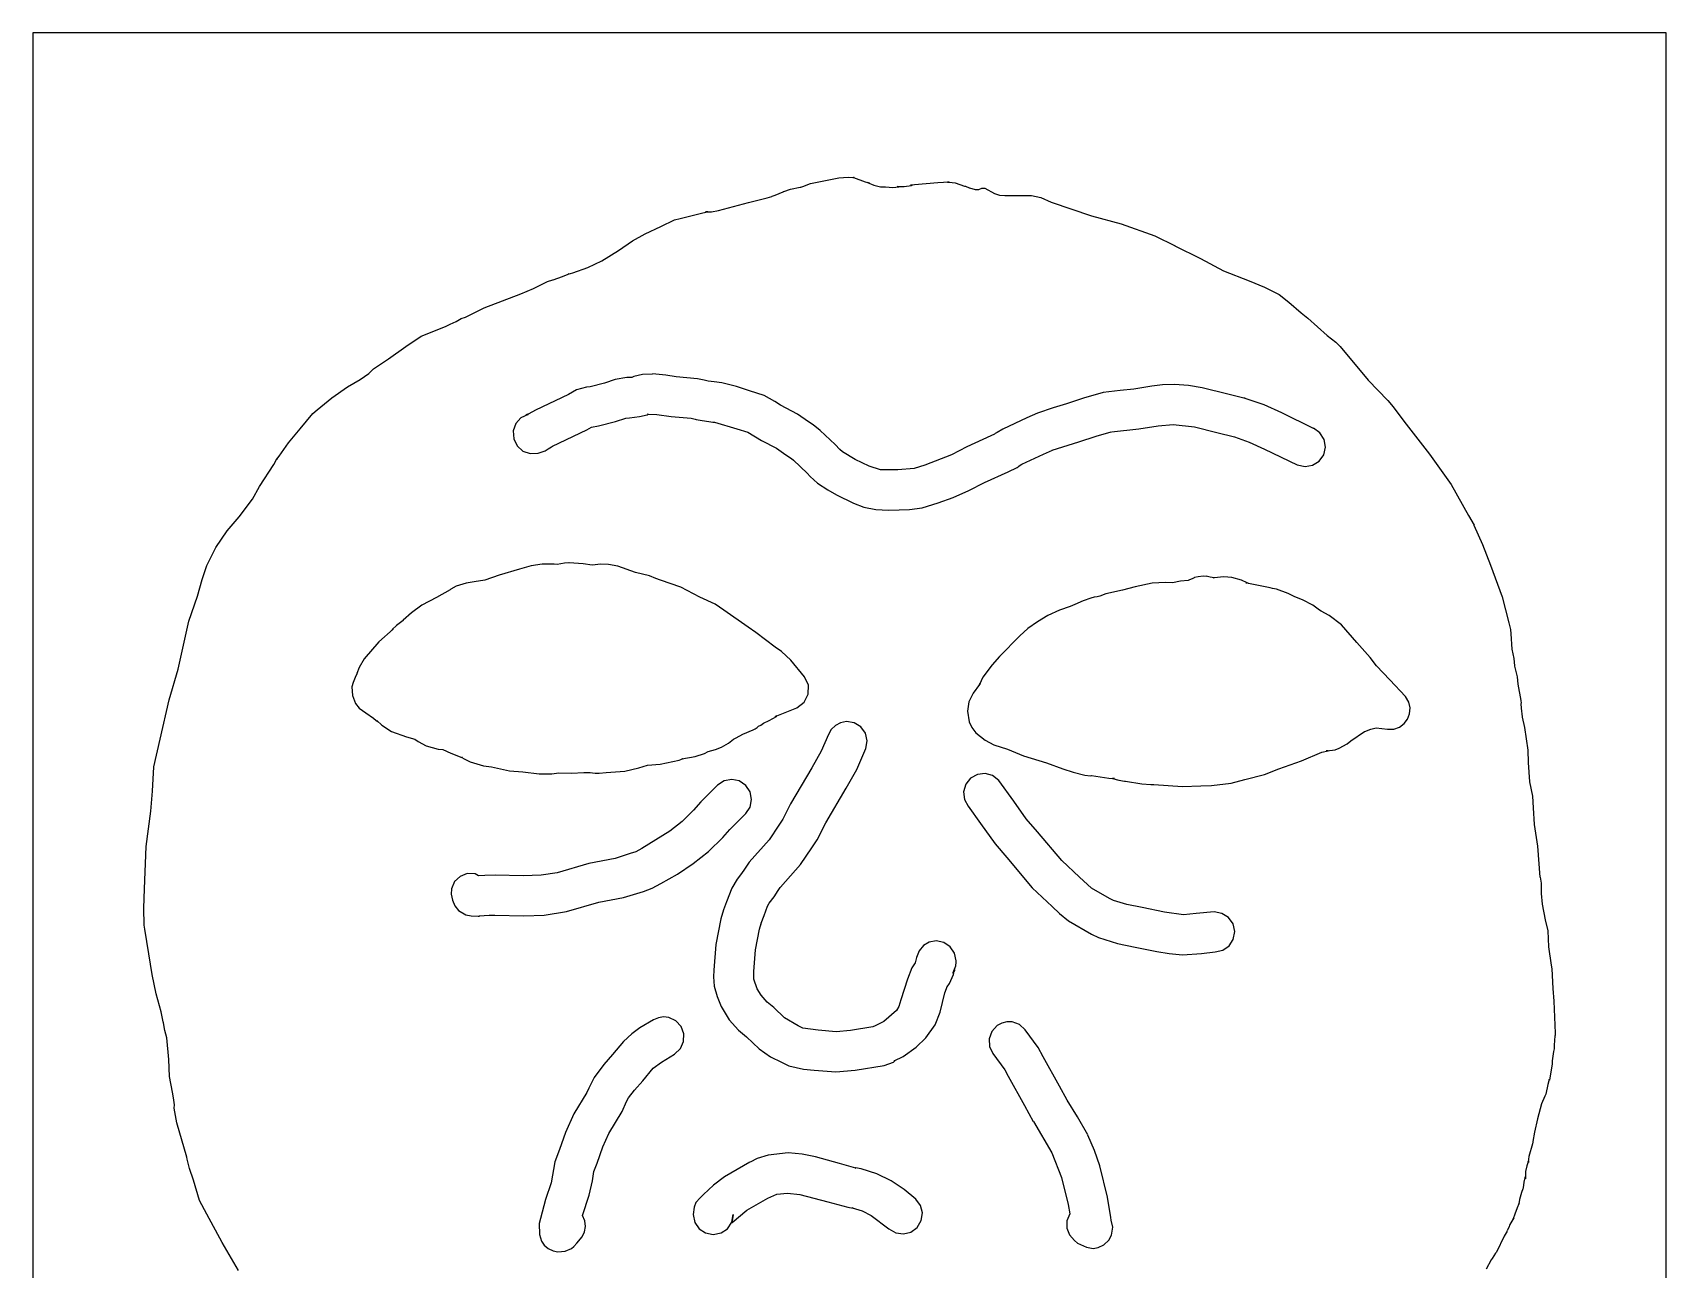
# Model space of a CAD drawing. Extents: x -186 to 210, y 0 to 2266.
# Drawn here: x 14 to 210, y 667.6 to 816 of the extents above; entities that cross this region are included whole.
import ezdxf

# ---------------------------------------------------------------- set-up
doc = ezdxf.new("R2010")
doc.units = 0

msp = doc.modelspace()

# ---------------------------------------------------------------- linework, layer by layer
at = {"layer": 'Calque_1'}
for p, q in [((210, 815.999), (14.0001, 815.999)), ((14.0001, 815.999), (14.0001, 570)), ((210, 570), (210, 815.999)), ((106.395, 797.56), (107.305499, 797.893824)), ((107.305, 797.894), (110.711, 798.593187)), ((110.711, 798.593), (111.8277, 798.65859)), ((111.828, 798.658), (111.847, 798.658)), ((111.847, 798.658), (111.847529, 798.651915)), ((111.847, 798.652), (112.417674, 798.613037)), ((111.847529, 798.651915), (111.847, 798.652)), ((112.417674, 798.613037), (112.545062, 798.604371)), ((112.545062, 798.604371), (112.4635, 798.638506)), ((112.464, 798.638), (113.8928, 798.095922)), ((113.893, 798.096), (114.147799, 798.019985)), ((113.893, 798.096), (113.893, 798.096)), ((114.144, 798.02), (114.416801, 797.954886)), ((114.417, 797.955), (114.144199, 798.020114)), ((114.148, 798.02), (114.9283, 797.703215)), ((119.33, 797.706), (119.8034, 797.763891)), ((119.804, 797.764), (122.5986, 798.007919)), ((122.598, 798.007), (123.9411, 798.084999)), ((123.942, 798.085), (123.775825, 798.081137)), ((123.775825, 798.081137), (124.2986, 798.009012)), ((124.298, 798.009), (124.6918, 797.998946)), ((124.692, 797.999), (125.8056, 797.577308)), ((99.8717, 795.607), (102.1289, 796.190961)), ((102.129, 796.191), (102.6913, 796.350676)), ((102.691, 796.35), (102.733, 796.361906)), ((102.733, 796.362), (102.962399, 796.444206)), ((102.963, 796.445), (103.066899, 796.493101)), ((103.066, 796.493), (104.056099, 796.919825)), ((104.057, 796.919), (104.070996, 796.929848)), ((104.071, 796.93), (104.115, 796.942965)), ((104.115, 796.943), (104.116, 796.943)), ((104.116, 796.943), (104.128991, 796.953319)), ((104.129, 796.954), (104.934636, 797.241287)), ((104.934636, 797.241287), (106.0927, 797.467159)), ((106.092, 797.467), (106.141998, 797.477054)), ((106.142, 797.477), (106.394701, 797.560185)), ((114.928, 797.704), (115.734312, 797.517045)), ((115.734312, 797.517045), (116.3352, 797.48646)), ((116.335, 797.486), (117.207798, 797.428585)), ((117.208, 797.429), (117.912724, 797.50941)), ((117.912724, 797.50941), (117.737698, 797.529277)), ((117.738, 797.529), (118.5451, 797.554929)), ((118.545, 797.555), (119.441974, 797.671919)), ((119.511852, 797.71857), (119.330499, 797.705892)), ((119.441974, 797.671919), (119.511852, 797.71857)), ((125.806, 797.578), (125.904999, 797.565035)), ((125.905, 797.565), (126.346801, 797.381538)), ((126.346, 797.381), (126.379999, 797.381)), ((126.38, 797.381), (127.080925, 797.194365)), ((127.080925, 797.194365), (127.502925, 797.18584)), ((127.502925, 797.18584), (127.8916, 797.3438)), ((127.892, 797.344), (127.903, 797.344)), ((127.903, 797.344), (127.919007, 797.354319)), ((127.919, 797.354), (128.1505, 797.343681)), ((128.15, 797.344), (128.22, 797.344)), ((128.22, 797.344), (129.4013, 796.718208)), ((129.402, 796.718), (129.991754, 796.499954)), ((129.991754, 796.499954), (130.6179, 796.442543)), ((130.618, 796.443), (133.8297, 796.481206)), ((133.829, 796.481), (134.943612, 796.203128)), ((134.943612, 796.203128), (136.1819, 795.676932)), ((91.6867, 793.72), (94.4219, 794.399529)), ((94.4219, 794.399), (94.944298, 794.492001)), ((94.7346, 794.496), (94.9873, 794.496)), ((94.963, 794.492), (94.734601, 794.495969)), ((94.9443, 794.492), (95.424402, 794.513167)), ((94.963302, 794.492031), (94.963, 794.492)), ((94.9873, 794.496), (94.963302, 794.492031)), ((95.4244, 794.513), (96.282297, 794.678364)), ((96.2823, 794.679), (99.8717, 795.607104)), ((136.182, 795.677), (141.03329, 794.01042)), ((141.034, 794.011), (144.5873, 793.081361)), ((85.9459, 791.017), (87.498775, 791.857986)), ((87.498775, 791.857986), (89.3602, 792.75642)), ((89.3602, 792.757), (91.02, 793.560062)), ((91.02, 793.56), (91.686702, 793.719676)), ((144.587, 793.081), (148.6467, 791.6046)), ((84.277912, 789.878341), (85.9459, 791.01762)), ((148.647, 791.604), (151.0525, 790.417)), ((151.052, 790.417), (154.1061, 788.89821)), ((80.613536, 787.829568), (82.28929, 788.64021)), ((82.2893, 788.64), (84.277912, 789.878341)), ((154.106, 788.899), (156.8805, 787.41641)), ((74.073, 785.311), (75.783, 786.124884)), ((75.783, 786.125), (76.4021, 786.330211)), ((76.4021, 786.33), (76.4411, 786.344023)), ((76.4411, 786.344), (77.5676, 786.747092)), ((77.5676, 786.747), (78.231698, 787.041005)), ((78.2317, 787.041), (78.8156, 787.184192)), ((78.3164, 787.075), (78.2504, 787.041001)), ((78.2504, 787.041), (78.3164, 787.074999)), ((78.8156, 787.185), (80.613536, 787.829568)), ((156.881, 787.416), (159.9486, 786.22331)), ((156.881, 787.416), (156.881, 787.416)), ((159.949, 786.223), (161.802675, 785.470208)), ((68.1742, 782.993), (72.5698, 784.67659)), ((72.5698, 784.677), (74.073, 785.311602)), ((161.802675, 785.470208), (163.556, 784.572)), ((163.556, 784.572), (164.709324, 783.683078)), ((65.9092, 781.868), (68.1742, 782.99301)), ((164.709324, 783.683078), (166.191, 782.37829)), ((166.191, 782.379), (166.994999, 781.754716)), ((60.6093, 779.579), (63.5166, 780.7329)), ((63.5166, 780.733), (64.100498, 781.03219)), ((64.1004, 781.044), (64.119397, 781.032094)), ((64.1194, 781.032), (64.100403, 781.043906)), ((64.1005, 781.032), (64.802298, 781.330714)), ((64.8023, 781.331), (65.4214, 781.685488)), ((65.4214, 781.686), (65.909198, 781.868404)), ((166.995, 781.754), (169.3184, 779.6611)), ((56.7004, 776.861), (58.77365, 778.338914)), ((58.77365, 778.338914), (60.6093, 779.5797)), ((169.318, 779.662), (170.3288, 778.849201)), ((170.329, 778.849), (170.852999, 778.342006)), ((170.853, 778.342), (174.22019, 774.31748)), ((54.884, 775.663), (56.7004, 776.8609)), ((51.7597, 773.485), (53.31, 774.3722)), ((53.31, 774.372), (54.3233, 775.119791)), ((54.3233, 775.12), (54.567198, 775.343811)), ((54.5672, 775.344), (54.884001, 775.662796)), ((83.881, 774.386), (82.6175, 773.958116)), ((85.294901, 774.63115), (83.881, 774.386196)), ((85.9036, 774.643), (85.294901, 774.63115)), ((86.105176, 774.754144), (85.9036, 774.64208)), ((87.1589, 774.979), (86.105176, 774.754144)), ((87.1594, 774.979), (87.1589, 774.979)), ((88.3707, 775.044), (87.1594, 774.979018)), ((88.3781, 775.045), (88.3707, 775.045)), ((89.949913, 774.908476), (88.3781, 775.044601)), ((91.1945, 774.718), (89.949913, 774.908476)), ((93.7452, 774.478), (91.1945, 774.718321)), ((94.5468, 774.294), (93.745201, 774.477488)), ((95.0439, 774.201), (94.546799, 774.294001)), ((95.7446, 774.11), (95.043902, 774.20099)), ((174.22, 774.317), (176.5879, 771.84582)), ((49.889124, 772.177869), (51.75969, 773.48488)), ((78.2731, 772.6), (74.32761, 770.71389)), ((79.257, 773.136), (78.2731, 772.599611)), ((80.436477, 773.476468), (79.257, 773.13589)), ((80.8952, 773.508), (80.436477, 773.476468)), ((82.6175, 773.958), (80.8952, 773.508394)), ((96.6851, 773.976), (95.7446, 774.110408)), ((98.458187, 773.530555), (96.6851, 773.976202)), ((99.9909, 773.03), (98.458187, 773.530555)), ((101.748, 772.458), (99.991, 773.029499)), ((103.046262, 771.750314), (101.7475, 772.45861)), ((142.452, 772.806), (140.086005, 772.157765)), ((144.464963, 773.083663), (142.4526, 772.806217)), ((146.133, 773.23), (144.464963, 773.083663)), ((148.274689, 773.594519), (146.13211, 773.229887)), ((149.558527, 773.758758), (148.274689, 773.594519)), ((150.983, 773.803), (149.558527, 773.758758)), ((152.686737, 773.67143), (150.98381, 773.80311)), ((154.328814, 773.403629), (152.686737, 773.67143)), ((157.403, 772.629), (154.328814, 773.403629)), ((159.325, 772.164), (157.4026, 772.629084)), ((46.0789, 768.466), (47.6033, 770.3144)), ((47.6033, 770.315), (48.1237, 770.746508)), ((48.1237, 770.746), (49.889124, 772.177869)), ((73.5287, 770.284), (73.156289, 770.128829)), ((74.3276, 770.714), (73.5287, 770.284502)), ((103.737, 771.286), (103.046262, 771.750314)), ((105.767, 770.228), (103.7377, 771.2853)), ((134.549, 770.359), (133.2607, 769.772896)), ((136.424113, 770.991279), (134.5495, 770.3588)), ((138.03, 771.461), (136.424113, 770.991279)), ((140.086005, 772.157765), (138.02961, 771.46139)), ((159.481, 772.125), (159.324899, 772.164)), ((161.76894, 771.327696), (159.48091, 772.1242)), ((163.870739, 770.382538), (161.76894, 771.327696)), ((167.668, 768.525), (163.870739, 770.382538)), ((176.588, 771.846), (176.843198, 771.595387)), ((176.872, 771.586), (176.841999, 771.596054)), ((176.842, 771.596), (176.872001, 771.585946)), ((176.843, 771.595), (177.1727, 771.12682)), ((177.173, 771.127), (178.8029, 769.0424)), ((44.7032, 766.772), (46.0789, 768.4665)), ((71.97041, 769.089619), (71.662283, 768.222811)), ((72.581057, 769.777669), (71.97041, 769.089619)), ((73.4387, 770.193), (72.581057, 769.777669)), ((73.156289, 770.128829), (73.438702, 770.19301)), ((76.3625, 766.366), (80.48939, 768.34209)), ((80.4894, 768.342), (81.059399, 768.673814)), ((81.0594, 768.674), (81.867601, 768.8078)), ((81.8676, 768.808), (83.9269, 769.340791)), ((83.9269, 769.34), (85.1728, 769.762698)), ((85.1728, 769.763), (85.590675, 769.767187)), ((85.590675, 769.767187), (86.8229, 769.931513)), ((86.8229, 769.932), (87.708099, 770.14994)), ((87.708099, 770.14994), (87.832052, 770.209047)), ((87.832052, 770.209047), (87.749398, 770.216691)), ((87.7494, 770.216), (88.903437, 770.170035)), ((88.903437, 770.170035), (90.5932, 769.954486)), ((90.5932, 769.955), (92.9879, 769.73701)), ((92.9879, 769.737), (93.500998, 769.608307)), ((93.501, 769.608), (93.6168, 769.583923)), ((93.6168, 769.584), (94.3077, 769.456894)), ((94.3077, 769.457), (95.117499, 769.350505)), ((95.1175, 769.351), (95.621386, 769.280866)), ((95.621386, 769.280866), (95.793398, 769.257999)), ((95.7934, 769.258), (98.4873, 768.468881)), ((98.4873, 768.468), (99.821, 768.058214)), ((107.066, 769.313), (105.7663, 770.228193)), ((107.658, 768.934), (107.066803, 769.313306)), ((108.484, 768.279), (107.657199, 768.933684)), ((130.377, 768.419), (129.709902, 768.042816)), ((133.261, 769.773), (130.3775, 768.4186)), ((143.414, 768.103), (146.7151, 768.464685)), ((146.715, 768.465), (149.050313, 768.824985)), ((149.050313, 768.824985), (150.846, 769.004511)), ((150.846, 769.004), (153.386636, 768.690635)), ((153.386636, 768.690635), (156.06219, 768.01901)), ((168.433971, 767.986176), (167.6683, 768.52538)), ((178.803, 769.043), (181.585986, 765.436646)), ((43.5705, 765.177), (44.7032, 766.7723)), ((71.662283, 768.222811), (71.7122, 767.27121)), ((71.7122, 767.271), (72.127399, 766.41322)), ((72.127399, 766.41322), (72.815399, 765.802429)), ((76.251475, 766.301227), (76.3625, 766.366311)), ((99.821, 768.059), (101.4318, 767.071497)), ((101.432, 767.071), (103.2567, 766.131995)), ((110.285, 766.574), (108.4846, 768.27881)), ((110.853, 765.972), (110.284602, 766.574588)), ((128.961, 767.624), (126.0594, 766.30111)), ((129.395, 767.832), (128.961401, 767.624197)), ((129.476, 767.898), (129.395001, 767.831986)), ((129.71, 768.042), (129.4754, 767.897802)), ((136.335, 765.903), (139.5089, 766.89471)), ((139.509, 766.895), (141.595449, 767.590595)), ((141.595449, 767.590595), (143.41369, 768.10319)), ((156.062, 768.019), (158.173, 767.505391)), ((158.173, 767.506), (159.94339, 766.873019)), ((159.94339, 766.873019), (161.771699, 766.037717)), ((168.935, 767.195), (168.433971, 767.986176)), ((169.095202, 766.272715), (168.935103, 767.19542)), ((42.9251, 764.177), (43.2548, 764.776995)), ((43.2548, 764.777), (43.5705, 765.176388)), ((43.3227, 764.866), (43.273702, 764.776994)), ((43.273702, 764.776994), (43.2738, 764.777)), ((43.2738, 764.777), (43.322798, 764.866006)), ((72.815399, 765.802429), (73.682225, 765.494171)), ((73.682225, 765.494171), (74.6339, 765.54399)), ((74.6339, 765.544), (75.467986, 765.838524)), ((75.467986, 765.838524), (75.8427, 766.078299)), ((75.8427, 766.079), (76.251475, 766.301227)), ((103.256, 766.132), (103.257, 766.132)), ((103.257, 766.132), (104.3567, 765.345501)), ((104.357, 765.346), (105.042199, 764.904199)), ((105.042, 764.904), (105.2663, 764.710722)), ((105.266, 764.711), (105.267, 764.711)), ((105.267, 764.711), (106.9212, 763.14308)), ((111.18, 765.7), (110.853401, 765.971303)), ((112.694, 764.803), (111.1798, 765.700598)), ((114.3743, 763.968579), (112.6935, 764.8033)), ((124.229, 765.364), (121.038, 764.10879)), ((126.06, 766.301), (124.2296, 765.363106)), ((132.689, 764.211), (135.2599, 765.4084)), ((135.26, 765.409), (136.3354, 765.903506)), ((161.771699, 766.037717), (165.72349, 764.1372)), ((167.560056, 764.092167), (168.339278, 764.581119)), ((168.339278, 764.581119), (168.8902, 765.35861)), ((168.89, 765.359), (169.095202, 766.272715)), ((181.585986, 765.436646), (184.17119, 761.76739)), ((41.2204, 761.548), (42.9252, 764.17682)), ((106.921, 763.143), (107.2977, 762.738902)), ((107.298, 762.739), (108.171299, 761.95512)), ((115.732, 763.56), (114.3743, 763.968579)), ((117.808, 763.56), (115.7321, 763.56)), ((119.766, 763.693), (117.808, 763.559703)), ((121.038, 764.108), (119.7662, 763.692499)), ((128.199, 762.008), (131.0432, 763.30311)), ((131.043, 763.303), (132.1081, 763.814598)), ((132.108, 763.815), (132.118, 763.815)), ((132.118, 763.815), (132.129007, 763.825054)), ((132.129007, 763.825054), (132.139, 763.825)), ((132.139, 763.825), (132.165008, 763.837965)), ((132.165, 763.838), (132.193998, 763.852023)), ((132.194, 763.852), (132.273999, 763.89301)), ((132.241, 763.96), (132.6885, 764.211698)), ((132.274, 763.893), (132.241001, 763.959992)), ((165.724, 764.137), (166.654357, 763.931034)), ((166.654357, 763.931034), (167.560056, 764.092167)), ((40.3754, 760.033), (41.220399, 761.54808)), ((108.171, 761.955), (109.382012, 761.132506)), ((109.382012, 761.132506), (110.4386, 760.56179)), ((110.438, 760.561), (112.494124, 759.528559)), ((124.431361, 760.237196), (126.32039, 761.0474)), ((126.321, 761.047), (128.1995, 762.007595)), ((184.171, 761.767), (186.2556, 758.08252)), ((38.765724, 757.897625), (40.3754, 760.0332)), ((112.494124, 759.528559), (113.735061, 759.08262)), ((113.735061, 759.08262), (115.14469, 758.79372)), ((115.145, 758.794), (116.683437, 758.718465)), ((116.683437, 758.718465), (117.9422, 758.76098)), ((117.942, 758.761), (119.189049, 758.800972)), ((119.189049, 758.800972), (120.71029, 758.987906)), ((120.711, 758.988), (122.6396, 759.585905)), ((122.639, 759.586), (124.431361, 760.237196)), ((37.3281, 756.22), (38.765724, 757.897625)), ((186.256, 758.083), (186.925699, 756.89809)), ((186.925, 756.898), (187.953111, 754.593787)), ((35.963837, 754.218596), (37.3281, 756.2197)), ((34.8848, 752.054), (35.963837, 754.218596)), ((187.953111, 754.593787), (188.9063, 752.1086)), ((34.325686, 750.380161), (34.8848, 752.05409)), ((69.9608, 750.891), (68.2363, 750.302911)), ((72.3978, 751.627), (69.9608, 750.890613)), ((73.7988, 752.037), (72.3978, 751.627187)), ((75.145463, 752.21083), (73.7988, 752.03721)), ((76.5852, 752.218), (75.145463, 752.21083)), ((76.9226, 752.175), (76.585201, 752.217995)), ((76.9396, 752.185), (76.922587, 752.174946)), ((77.7902, 752.36), (76.9396, 752.18429)), ((78.3401, 752.384), (77.790201, 752.359923)), ((78.3491, 752.384), (78.330103, 752.373946)), ((78.330103, 752.373946), (78.340104, 752.384)), ((78.3496, 752.384), (78.3491, 752.384)), ((78.3553, 752.384), (78.349611, 752.383815)), ((80.057175, 752.250921), (78.3553, 752.384003)), ((81.1154, 752.105), (80.057175, 752.250921)), ((82.150651, 752.20733), (81.11541, 752.105297)), ((83.066291, 752.187766), (82.150651, 752.20733)), ((84.2149, 751.972), (83.066291, 752.187766)), ((86.3202, 751.226), (84.2149, 751.971701)), ((86.3207, 751.226), (86.3202, 751.226)), ((88.0069, 750.845), (86.3207, 751.226396)), ((88.778, 750.511), (88.006902, 750.845301)), ((153.824, 750.715), (153.390913, 750.621781)), ((154.417, 750.783), (153.823699, 750.715002)), ((154.419, 750.779), (154.417413, 750.782704)), ((154.795, 750.767), (154.418303, 750.778906)), ((154.795, 750.767), (154.795, 750.767)), ((155.271, 750.666), (154.7951, 750.767309)), ((156.901351, 750.705762), (155.74911, 750.601397)), ((157.86621, 750.629563), (156.901351, 750.705762)), ((188.907, 752.108), (190.3208, 748.30002)), ((33.78, 748.397), (34.325686, 750.380161)), ((64.1084, 749.152), (62.4501, 748.240882)), ((64.174327, 749.226512), (64.108401, 749.152419)), ((64.8215, 749.573), (64.174327, 749.226512)), ((66.006801, 749.957214), (64.8215, 749.57259)), ((66.9878, 750.108), (66.006801, 749.957214)), ((68.2363, 750.302), (66.9878, 750.10769)), ((89.3231, 750.325), (88.778001, 750.511081)), ((89.3237, 750.325), (89.3232, 750.325)), ((91.7442, 749.464), (89.3237, 750.324397)), ((94.0412, 748.249), (91.7442, 749.46391)), ((144.77, 749.094), (142.7469, 748.650109)), ((146.27915, 749.506879), (144.7708, 749.09399)), ((148.305, 749.941), (146.27915, 749.506879)), ((149.930375, 750.018054), (148.3043, 749.941005)), ((150.746, 749.989), (149.930375, 750.018054)), ((151.704, 750.201), (150.746403, 749.989095)), ((152.64, 750.281), (151.704199, 750.201017)), ((152.8, 750.351), (152.6398, 750.280991)), ((153.113, 750.487), (152.8003, 750.350607)), ((153.254, 750.547), (153.113001, 750.486993)), ((153.353, 750.586), (153.254001, 750.547)), ((153.390913, 750.621781), (153.352701, 750.586307)), ((155.749, 750.601), (155.270499, 750.666008)), ((155.748, 750.6), (155.690998, 750.589946)), ((155.691, 750.59), (155.748002, 750.600054)), ((155.748002, 750.600054), (155.748, 750.601)), ((159.043, 750.298), (157.86621, 750.629563)), ((159.722, 749.986), (159.043501, 750.297599)), ((159.57655, 749.996742), (159.561, 749.997003)), ((159.561, 749.997), (159.7217, 749.985887)), ((159.839, 749.928), (159.57655, 749.996742)), ((159.825, 749.939), (159.838996, 749.927887)), ((159.86, 749.923), (159.825001, 749.93914)), ((159.87, 749.923), (159.86, 749.923)), ((162.475, 749.4), (159.8695, 749.923001)), ((162.746, 749.319), (162.475699, 749.399989)), ((163.239, 749.227), (162.7455, 749.318996)), ((164.640637, 748.725305), (163.2391, 749.226594)), ((165.425, 748.315), (164.640637, 748.725305)), ((32.7351, 745.374), (33.78, 748.3971)), ((60.7009, 747.327), (59.451887, 746.404)), ((62.4501, 748.241), (60.7009, 747.326919)), ((95.8685, 747.412), (94.0412, 748.249696)), ((96.9061, 746.703), (95.8685, 747.4115)), ((138.482, 747.143), (137.202, 746.72181)), ((139.053, 747.393), (138.4824, 747.142387)), ((140.052, 747.821), (139.052601, 747.393619)), ((140.946, 748.14), (140.052001, 747.820093)), ((141.37, 748.256), (140.946302, 748.140298)), ((141.712, 748.304), (141.3704, 748.256005)), ((142.042, 748.394), (141.7118, 748.303989)), ((142.747, 748.65), (142.041601, 748.394201)), ((166.363163, 747.93439), (165.4255, 748.315604)), ((167.597, 747.324), (166.363163, 747.93439)), ((168.405, 746.726), (167.596302, 747.323402)), ((190.32, 748.3), (191.087399, 745.20041)), ((31.4623, 739.629), (32.7351, 745.37378)), ((57.641, 744.867), (57.138677, 744.392219)), ((58.4415, 745.485), (57.640999, 744.86749)), ((58.4685, 745.498), (58.441502, 745.485035)), ((58.4695, 745.498), (58.4685, 745.498)), ((59.451887, 746.404), (58.4695, 745.49759)), ((99.8574, 744.654), (96.9061, 746.70341)), ((134.561, 745.304), (133.4086, 744.526682)), ((135.794075, 746.058482), (134.5603, 745.30411)), ((137.202, 746.721), (135.794075, 746.058482)), ((168.569, 746.587), (168.405199, 746.726594)), ((169.529525, 746.054106), (168.5695, 746.58672)), ((171.018, 744.929), (169.529525, 746.054106)), ((172.87, 742.825), (171.0174, 744.92928)), ((191.088, 745.201), (191.2922, 744.383491)), ((55.538554, 742.893307), (53.7632, 740.8766)), ((57.2317, 744.434), (55.538554, 742.893307)), ((57.116358, 744.342463), (57.231701, 744.434407)), ((57.138677, 744.392219), (57.116358, 744.342463)), ((100.781, 744.044), (99.8571, 744.653784)), ((103.083, 742.268), (100.7808, 744.04362)), ((132.426, 743.613), (129.9977, 741.1346)), ((133.408, 744.527), (132.425701, 743.612919)), ((191.292, 744.383), (191.328999, 743.885901)), ((191.329, 743.886), (191.329, 743.876)), ((191.329, 743.876), (191.483001, 742.02961)), ((103.832651, 741.765796), (103.0831, 742.26789)), ((104.974, 740.715), (103.832651, 741.765796)), ((129.998, 741.135), (129.109089, 740.168034)), ((174.469, 741.038), (172.8707, 742.82441)), ((175.231, 740.04), (174.468202, 741.037901)), ((191.483, 742.03), (191.6892, 740.90251)), ((191.483, 742.03), (191.483, 742.03)), ((191.69, 740.902), (191.774, 740.028585)), ((30.36, 735.958), (31.4623, 739.6297)), ((52.882912, 739.079796), (52.684699, 738.646115)), ((52.926533, 739.167083), (52.882912, 739.079796)), ((52.9018, 739.089), (52.926533, 739.167083)), ((53.181639, 739.837326), (52.901802, 739.0885)), ((53.7632, 740.877), (53.181639, 739.837326)), ((106.595, 738.722), (104.9745, 740.71569)), ((129.109089, 740.168034), (128.0131, 738.66541)), ((176.8258, 738.345166), (175.2318, 740.04)), ((191.774, 740.029), (191.774, 739.997012)), ((191.774, 739.997), (192.0882, 738.71229)), ((191.774, 739.997), (191.774, 739.997)), ((52.4403, 738.027), (52.28005, 737.511268)), ((52.28005, 737.511268), (52.3733, 736.46432)), ((52.6847, 738.646), (52.440302, 738.026982)), ((107.081479, 737.704793), (106.594498, 738.72179)), ((107.060737, 736.629424), (107.081479, 737.704793)), ((127.608, 737.798), (126.828703, 736.74948)), ((127.605, 737.798), (127.681999, 737.892006)), ((127.682, 737.892), (127.605001, 737.797994)), ((128.013, 738.665), (127.6079, 737.797803)), ((178.691, 736.342), (176.8258, 738.345166)), ((192.088, 738.712), (192.196998, 737.8325)), ((192.197, 737.833), (192.534999, 735.8781)), ((29.2841, 731.224), (30.36, 735.958)), ((52.3733, 736.464), (52.735393, 735.490918)), ((52.735393, 735.490918), (53.153025, 734.934498)), ((105.669, 734.999), (106.575502, 735.66954)), ((106.575502, 735.66954), (107.060737, 736.629424)), ((126.335137, 735.695072), (126.1758, 734.58122)), ((126.828, 736.749), (126.335137, 735.695072)), ((179.092007, 735.680303), (178.6909, 736.34229)), ((179.254341, 734.981175), (179.092007, 735.680303)), ((192.535, 735.878), (192.536, 735.878)), ((192.536, 735.878), (192.574002, 735.5555)), ((192.574, 735.555), (192.552992, 735.470016)), ((192.553, 735.47), (192.564986, 734.938797)), ((53.153025, 734.934498), (53.9536, 734.3948)), ((53.9536, 734.395), (54.893499, 733.767197)), ((54.8935, 733.767), (55.227475, 733.488494)), ((55.227475, 733.488494), (55.39404, 733.363334)), ((55.39404, 733.363334), (55.303299, 733.468789)), ((55.3033, 733.469), (55.871975, 732.897732)), ((101.347, 732.902), (101.699401, 733.157296)), ((101.7, 733.157), (102.376999, 733.4609)), ((102.377, 733.461), (103.237986, 733.94138)), ((103.089, 733.958), (105.6697, 734.99921)), ((103.290851, 734.012568), (103.089099, 733.957596)), ((103.237986, 733.94138), (103.290851, 734.012568)), ((110.936811, 733.204371), (110.318892, 732.881989)), ((111.636, 733.336), (110.936811, 733.204371)), ((111.636, 733.336), (111.636, 733.336)), ((111.637, 733.336), (111.636, 733.336)), ((112.561, 733.188), (111.636499, 733.335796)), ((113.358922, 732.697649), (112.56131, 733.18839)), ((126.176, 734.582), (126.359814, 733.297057)), ((126.359814, 733.297057), (126.666654, 732.624144)), ((177.988759, 732.674876), (178.545109, 733.091755)), ((178.545109, 733.091755), (178.95725, 733.643819)), ((178.95725, 733.643819), (179.201541, 734.287986)), ((179.201541, 734.287986), (179.254341, 734.981175)), ((192.565, 734.939), (192.7092, 733.8972)), ((192.709, 733.897), (192.709, 733.887)), ((192.709, 733.887), (192.974099, 732.6142)), ((28.5555, 727.893), (29.284098, 731.2241)), ((55.871975, 732.897732), (57.0402, 732.13942)), ((57.0402, 732.139), (58.8447, 731.505879)), ((58.8447, 731.506), (59.8586, 731.219721)), ((59.8385, 731.245), (59.852496, 731.220129)), ((59.8525, 731.22), (59.838504, 731.244871)), ((59.8586, 731.22), (60.233801, 730.942793)), ((97.4658, 730.75), (98.064199, 731.2435)), ((98.0642, 731.243), (98.3856, 731.40421)), ((98.3856, 731.404), (99.2011, 731.817384)), ((99.2011, 731.818), (100.4279, 732.330206)), ((100.428, 732.33), (100.683799, 732.481394)), ((100.684, 732.481), (100.913401, 732.645809)), ((100.913, 732.646), (101.076801, 732.774693)), ((101.077, 732.775), (101.347298, 732.902106)), ((109.476, 731.773), (108.585723, 729.792468)), ((109.819503, 732.395818), (109.4759, 731.77282)), ((110.318892, 732.881989), (109.819503, 732.395818)), ((113.908, 731.939), (113.358922, 732.697649)), ((114.124231, 731.027687), (113.907293, 731.9387)), ((126.666654, 732.624144), (127.171298, 731.978)), ((127.172, 731.978), (128.272752, 731.09654)), ((128.272752, 731.09654), (129.332787, 730.563957)), ((172.133, 731.044), (173.8078, 732.138)), ((173.808, 732.138), (174.561397, 732.430497)), ((174.562, 732.431), (175.1713, 732.595915)), ((175.171, 732.595), (176.5378, 732.418682)), ((176.538, 732.419), (177.311843, 732.436264)), ((177.311843, 732.436264), (177.988759, 732.674876)), ((192.974, 732.614), (193.400299, 729.90721)), ((60.233801, 730.942793), (61.2291, 730.434585)), ((61.2291, 730.434), (62.643563, 730.037169)), ((62.643563, 730.037169), (63.2253, 730.006116)), ((63.2253, 730.006), (64.152399, 729.567798)), ((64.1524, 729.568), (65.5048, 729.041903)), ((91.8667, 728.855), (93.4883, 729.142311)), ((93.4883, 729.142), (94.593787, 729.507856)), ((94.593787, 729.507856), (95.0515, 729.735777)), ((95.0515, 729.736), (95.942675, 729.979936)), ((95.942675, 729.979936), (96.646947, 730.263919)), ((96.646947, 730.263919), (97.4658, 730.74991)), ((108.585723, 729.792468), (107.462338, 727.791545)), ((112.875952, 727.604857), (113.97599, 730.10298)), ((113.976, 730.103), (114.124231, 731.027687)), ((129.332787, 730.563957), (130.9661, 730.0484)), ((130.966, 730.048), (132.8801, 729.245996)), ((132.88, 729.246), (135.6323, 728.390206)), ((166.224, 728.638), (168.6885, 729.65188)), ((168.688, 729.652), (169.4233, 729.834404)), ((169.375, 729.834), (169.190488, 729.839259)), ((169.190488, 729.839259), (169.278001, 729.834)), ((169.278, 729.834), (170.265498, 729.958513)), ((169.424, 729.834), (169.374999, 729.834)), ((170.265, 729.959), (170.751798, 730.142488)), ((170.752, 730.142), (171.713037, 730.687871)), ((171.713037, 730.687871), (172.1334, 731.043699)), ((193.4, 729.908), (193.426826, 728.416776)), ((28.3932, 724.993), (28.555501, 727.89259)), ((65.4987, 729.042), (65.579699, 729.014007)), ((65.5797, 729.014), (65.498701, 729.041993)), ((65.5048, 729.042), (65.771399, 728.882298)), ((65.7714, 728.882), (65.925901, 728.796989)), ((65.9259, 728.797), (66.492301, 728.515801)), ((66.4923, 728.516), (68.077075, 728.036797)), ((68.077075, 728.036797), (69.0431, 727.895394)), ((69.0431, 727.896), (71.22019, 727.449013)), ((71.2202, 727.449), (72.8149, 727.312105)), ((72.8149, 727.312), (74.7647, 727.060778)), ((76.292362, 727.080073), (77.1232, 727.183502)), ((77.1232, 727.183), (77.1237, 727.183)), ((77.1237, 727.183), (78.6337, 727.150007)), ((78.6337, 727.15), (80.1075, 727.216014)), ((80.1075, 727.216), (80.108, 727.216)), ((80.108, 727.216), (80.863498, 727.216)), ((80.8635, 727.216), (80.9045, 727.216)), ((80.9045, 727.216), (81.167601, 727.187002)), ((81.1676, 727.187), (81.474498, 727.154986)), ((81.9541, 727.136), (82.810896, 727.234001)), ((82.8109, 727.234), (85.0552, 727.376187)), ((85.0552, 727.376), (86.715013, 727.776228)), ((86.715013, 727.776228), (87.7734, 728.097915)), ((87.7734, 728.098), (89.2699, 728.216295)), ((89.2699, 728.216), (91.5442, 728.722994)), ((91.5442, 728.723), (91.960262, 728.864019)), ((91.960262, 728.864019), (91.8667, 728.854207)), ((107.462338, 727.791545), (104.9404, 723.48459)), ((111.619349, 725.335745), (112.875952, 727.604857)), ((135.632, 728.39), (137.587111, 727.672765)), ((137.587111, 727.672765), (138.81905, 727.25304)), ((138.81905, 727.25304), (140.25389, 726.91781)), ((161.796, 726.997), (163.5044, 727.684889)), ((163.504, 727.685), (166.2237, 728.637922)), ((193.426826, 728.416776), (193.581901, 726.12891)), ((74.7647, 727.061), (76.292362, 727.080073)), ((81.4745, 727.155), (81.954102, 727.13595)), ((96.163, 725.704), (94.1543, 723.71079)), ((96.943809, 726.221063), (96.163, 725.703909)), ((97.8631, 726.4), (96.943809, 726.221063)), ((97.8636, 726.4), (97.8631, 726.4)), ((97.8637, 726.398), (97.863599, 726.400646)), ((98.781256, 726.211434), (97.8637, 726.397982)), ((99.5576, 725.688), (98.781256, 726.211434)), ((100.075105, 724.90818), (99.558054, 725.68895)), ((109.167, 721.21), (111.619349, 725.335745)), ((125.938317, 725.822531), (125.679435, 724.92244)), ((126.522, 726.555), (125.938317, 725.822531)), ((127.341547, 727.007713), (126.5222, 726.554386)), ((128.272, 727.113), (127.341547, 727.007713)), ((129.171574, 726.854501), (128.2716, 727.1133)), ((128.272, 727.113), (128.272, 727.113)), ((129.904, 726.271), (129.171574, 726.854501)), ((131.723588, 723.79807), (129.9042, 726.27029)), ((140.254, 726.918), (140.919762, 726.84181)), ((140.919762, 726.84181), (141.036901, 726.856008)), ((141.037, 726.856), (143.1263, 726.554693)), ((143.126, 726.555), (143.127, 726.555)), ((143.127, 726.555), (143.5652, 726.522986)), ((143.799, 726.505), (143.562301, 726.521933)), ((143.563, 726.522), (143.799699, 726.505067)), ((143.565, 726.523), (144.304999, 726.310619)), ((144.305, 726.31), (144.984888, 726.19615)), ((144.984888, 726.19615), (145.1127, 726.205093)), ((145.113, 726.205), (147.0654, 725.869588)), ((147.065, 725.87), (148.1698, 725.808008)), ((148.17, 725.808), (148.507999, 725.808)), ((148.508, 725.808), (151.96509, 725.559901)), ((148.508, 725.808), (148.508, 725.808)), ((151.965, 725.56), (154.1701, 725.64501)), ((154.17, 725.645), (155.4454, 725.659023)), ((155.446, 725.659), (157.7791, 725.961895)), ((157.779, 725.962), (159.4358, 726.3997)), ((159.436, 726.399), (161.7961, 726.996799)), ((193.582, 726.128), (193.924601, 724.3762)), ((28.1684, 722.608), (28.3932, 724.9933)), ((94.1543, 723.711), (93.288701, 722.6982)), ((100.067066, 723.070462), (100.253545, 723.98815)), ((100.254, 723.989), (100.075105, 724.90818)), ((104.94, 723.484), (104.014502, 721.6361)), ((125.679, 724.922), (125.784341, 723.991337)), ((125.784341, 723.991337), (126.237863, 723.17186)), ((133.209, 721.683), (131.723588, 723.79807)), ((193.925, 724.377), (194.021999, 722.9827)), ((193.925, 724.377), (193.925, 724.377)), ((27.6072, 718.365), (28.168399, 722.60769)), ((91.918706, 721.36056), (90.446751, 720.191486)), ((93.2887, 722.698), (91.918706, 721.36056)), ((97.6254, 720.393), (99.5436, 722.29472)), ((99.5436, 722.294), (100.067066, 723.070462)), ((104.015, 721.636), (103.5044, 720.89702)), ((126.238, 723.172), (127.715688, 721.112326)), ((134.566, 720.093), (133.209, 721.68359)), ((194.022, 722.982), (194.160999, 720.99091)), ((90.446751, 720.191486), (87.07981, 718.1282)), ((95.08819, 717.756701), (96.81819, 719.4423)), ((96.8182, 719.442), (97.6254, 720.392276)), ((103.504, 720.897), (102.3454, 719.1462)), ((108.129, 719.164), (109.1672, 721.21042)), ((127.715688, 721.112326), (129.4786, 718.66221)), ((137.456, 716.658), (134.5658, 720.09242)), ((194.161, 720.991), (194.541402, 718.38859)), ((27.3979, 713.254), (27.607198, 718.36529)), ((85.6783, 717.493), (83.8696, 716.918802)), ((86.3599, 717.712), (85.6783, 717.493481)), ((87.0798, 718.128), (86.359901, 717.712023)), ((93.262782, 716.307126), (95.08819, 717.756701)), ((102.345, 719.147), (99.9586, 716.48051)), ((106.125, 716.188), (107.4753, 718.20129)), ((107.476, 718.201), (108.1297, 719.163685)), ((129.479, 718.662), (130.8852, 717.0119)), ((194.542, 718.389), (194.843299, 714.65851)), ((80.7319, 716.311), (76.90731, 715.2056)), ((83.8691, 716.919), (80.7319, 716.310803)), ((83.8696, 716.919), (83.8691, 716.919)), ((91.349306, 715.039563), (93.262782, 716.307126)), ((99.3845, 715.634), (99.039301, 715.09351)), ((99.9591, 716.48), (99.3845, 715.633493)), ((103.713, 713.488), (106.1257, 716.1881)), ((130.885, 717.012), (133.922, 713.41071)), ((139.582, 714.66), (137.4555, 716.65789)), ((64.625297, 714.134033), (64.2388, 713.26289)), ((65.292677, 714.767366), (64.625297, 714.134033)), ((66.148845, 715.104238), (65.292677, 714.767366)), ((67.1017, 715.086), (66.148845, 715.104238)), ((67.4841, 714.818), (67.101701, 715.086208)), ((68.252, 714.865), (67.484101, 714.81801)), ((69.531, 714.897), (68.252, 714.864986)), ((72.8326, 714.831), (69.53101, 714.897014)), ((74.992688, 714.91989), (72.8326, 714.831403)), ((76.9073, 715.206), (74.992688, 714.91989)), ((88.3298, 713.334), (89.3551, 713.900393)), ((89.3551, 713.9), (91.349306, 715.039563)), ((98.539, 714.435), (97.870901, 713.341)), ((99.0393, 715.093), (98.539, 714.435088)), ((103.670949, 713.415382), (103.7122, 713.487501)), ((141.052, 713.365), (139.5828, 714.66048)), ((194.843, 714.658), (194.844, 714.658)), ((194.844, 714.658), (194.934001, 714.175797)), ((194.934, 714.176), (194.976, 713.949702)), ((194.976, 713.95), (194.965999, 713.079813)), ((27.316849, 710.961325), (27.397901, 713.25351)), ((64.2388, 713.263), (64.210158, 712.635611)), ((64.210158, 712.635611), (64.352713, 711.9119)), ((64.352713, 711.9119), (64.651211, 711.215187)), ((78.038, 710.539), (81.92199, 711.6594)), ((81.922, 711.659), (84.8934, 712.227906)), ((84.8934, 712.228), (87.2658, 712.962879)), ((87.2658, 712.963), (88.3298, 713.333522)), ((97.2342, 711.696), (96.876603, 710.763715)), ((97.8709, 713.341), (97.2342, 711.69569)), ((102.164, 711.195), (102.365001, 711.537609)), ((102.365, 711.537), (102.958798, 712.322494)), ((102.959, 712.323), (103.444301, 713.072802)), ((103.444, 713.072), (103.670949, 713.415382)), ((133.922, 713.411), (136.3043, 711.15429)), ((143.211, 712.119), (141.052, 713.36492)), ((143.658, 711.878), (143.2105, 712.1193)), ((145.256613, 711.38515), (143.658, 711.877985)), ((194.966, 713.08), (194.997001, 712.7244)), ((194.966, 713.08), (194.966, 713.08)), ((194.997, 712.724), (195.107598, 711.44498)), ((27.3699, 708.923), (27.316849, 710.961325)), ((64.651211, 711.215187), (65.0904, 710.66879)), ((65.0904, 710.669), (65.983574, 710.144385)), ((65.983574, 710.144385), (66.6288, 710.019502)), ((66.6288, 710.019), (67.442699, 709.988629)), ((67.442699, 709.988629), (67.614075, 710.007611)), ((67.5606, 710.019), (68.7646, 710.095015)), ((67.614075, 710.007611), (67.5606, 710.019)), ((68.7646, 710.096), (69.451399, 710.096)), ((69.4514, 710.096), (72.9127, 710.030992)), ((72.9127, 710.03), (75.380583, 710.128408)), ((75.380583, 710.128408), (78.03799, 710.538502)), ((96.5738, 709.689), (95.94999, 706.58896)), ((96.8766, 710.764), (96.573798, 709.68969)), ((101.409324, 709.161788), (101.746598, 710.05779)), ((101.746, 710.058), (102.163999, 711.19491)), ((136.304, 711.154), (137.192449, 710.309539)), ((137.192449, 710.309539), (138.2894, 709.43942)), ((147.11, 711.016), (145.256613, 711.38515)), ((149.802701, 710.476518), (147.11061, 711.01601)), ((152.085, 710.169), (149.802701, 710.476518)), ((153.6067, 710.311344), (152.085, 710.168896)), ((155.768, 710.496), (153.6067, 710.311344)), ((156.689048, 710.331461), (155.76709, 710.495601)), ((157.478, 709.827), (156.689048, 710.331461)), ((158.013855, 709.059589), (157.478009, 709.82759)), ((195.108, 711.445), (195.46555, 709.551609)), ((195.46555, 709.551609), (195.766399, 708.22251)), ((27.4489, 708.443), (27.369901, 708.923589)), ((27.9311, 705.483), (27.4489, 708.443)), ((100.705425, 705.948064), (101.2072, 708.43151)), ((101.207, 708.432), (101.387912, 709.093461)), ((101.343258, 708.999358), (101.409324, 709.161788)), ((101.359, 709.046), (101.343258, 708.999358)), ((101.387912, 709.093461), (101.3589, 709.045885)), ((138.29, 709.44), (141.0402, 707.83851)), ((141.04, 707.838), (141.865298, 707.424589)), ((158.215, 708.145), (158.013855, 709.059589)), ((158.045403, 707.20671), (158.2153, 708.14439)), ((195.766, 708.223), (195.868301, 706.31671)), ((95.94999, 706.58896), (95.709204, 703.49972)), ((100.508, 703.363), (100.705425, 705.948064)), ((120.344214, 705.838096), (120.054, 705.05139)), ((120.869765, 706.461555), (120.344214, 705.838096)), ((121.573433, 706.873584), (120.869765, 706.461555)), ((122.398, 707.026), (121.573433, 706.873584)), ((123.332234, 706.837266), (122.3981, 707.0259)), ((124.095058, 706.322945), (123.332234, 706.837266)), ((124.609378, 705.560126), (124.095058, 706.322945)), ((141.865, 707.425), (144.138338, 706.713739)), ((144.138338, 706.713739), (146.2673, 706.29071)), ((146.267, 706.291), (148.873374, 705.747629)), ((148.873374, 705.747629), (150.34498, 705.501509)), ((154.230863, 705.50894), (155.8641, 705.697601)), ((155.864, 705.697), (156.794127, 705.904294)), ((156.794127, 705.904294), (157.54647, 706.433771)), ((157.54647, 706.433771), (158.045403, 707.20671)), ((195.868, 706.316), (196.188899, 704.12591)), ((28.341487, 702.977579), (27.9311, 705.48259)), ((119.495, 703.8), (118.942, 702.41769)), ((119.862, 704.408), (119.4951, 703.7993)), ((119.998, 704.89), (119.8616, 704.408803)), ((120.054, 705.052), (119.998001, 704.889811)), ((124.445, 703.222), (124.753999, 704.024004)), ((124.798, 704.626), (124.609378, 705.560126)), ((124.754, 704.024), (124.798, 704.488502)), ((124.798, 704.488), (124.798, 704.626006)), ((150.34498, 705.501509), (151.94669, 705.371204)), ((151.947, 705.371), (154.230863, 705.50894)), ((196.189, 704.126), (196.255, 703.676897)), ((196.255, 703.677), (196.256, 703.677)), ((196.256, 703.677), (196.3981, 701.29729)), ((28.8184, 700.654), (28.341487, 702.977579)), ((95.7092, 703.5), (95.684447, 702.72108)), ((95.684447, 702.72108), (95.781198, 701.6045)), ((100.904, 701.256), (100.5077, 702.44501)), ((100.508, 702.445), (100.508, 703.363791)), ((118.942, 702.417), (118.1721, 699.963085)), ((123.731851, 701.505778), (123.999901, 701.932504)), ((124, 701.932), (124.466387, 702.977645)), ((124.4484, 703.235651), (124.406146, 703.158796)), ((124.406146, 703.158796), (124.4457, 703.221882)), ((124.581, 703.488), (124.4484, 703.235651)), ((124.466387, 702.977645), (124.615899, 703.57689)), ((124.616, 703.577), (124.581001, 703.488021)), ((29.4163, 698.516), (28.818403, 700.65441)), ((95.7812, 701.605), (96.104549, 700.337673)), ((96.104549, 700.337673), (96.584799, 699.16171)), ((101.383638, 700.50219), (100.9034, 701.25549)), ((102.108, 699.684), (101.383638, 700.50219)), ((118.1721, 699.963085), (117.915944, 699.172008)), ((122.878062, 698.474306), (123.4543, 700.78128)), ((123.454, 700.781), (123.773299, 701.623803)), ((123.774, 701.624), (123.731851, 701.505778)), ((196.398, 701.297), (196.498801, 699.80721)), ((196.398, 701.297), (196.398, 701.297)), ((196.499, 699.808), (196.656099, 695.9571)), ((29.67, 697.317), (29.416299, 698.51588)), ((89.073977, 697.794011), (88.5024, 697.537395)), ((89.6925, 697.894), (89.073977, 697.794011)), ((89.6929, 697.894), (89.6924, 697.894)), ((89.6925, 697.894), (89.6925, 697.894)), ((90.3162, 697.83), (89.692901, 697.894003)), ((91.167676, 697.441283), (90.3162, 697.83042)), ((96.5848, 699.161), (97.576012, 697.572865)), ((102.906, 699.021), (102.108602, 699.683992)), ((104.186, 697.783), (102.906, 699.0212)), ((105.856, 696.825), (104.1858, 697.782605)), ((117.647, 698.692), (116.1262, 697.34998)), ((117.915944, 699.172008), (117.647, 698.69162)), ((122.262152, 696.963119), (122.878062, 698.474306)), ((29.696, 697.191), (29.669992, 697.316598)), ((29.8572, 696.29), (29.696, 697.191223)), ((30.0825, 695.384), (29.857202, 696.289879)), ((85.869858, 695.885794), (84.8856, 694.95369)), ((86.848237, 696.580337), (85.869858, 695.885794)), ((88.5024, 697.537), (86.848237, 696.580337)), ((91.8055, 696.756), (91.167676, 697.441283)), ((92.135545, 695.861602), (91.805498, 696.75558)), ((92.098478, 694.942364), (92.135545, 695.861602)), ((97.576012, 697.572865), (98.6891, 696.31419)), ((98.6891, 696.314), (99.637299, 695.504217)), ((106.393, 696.537), (105.8556, 696.825792)), ((106.394, 696.537), (106.393, 696.537)), ((108.221, 696.298), (106.3937, 696.53631)), ((110.381, 696.096), (108.2214, 696.298009)), ((112.113, 696.275), (110.3808, 696.096195)), ((114.797, 696.708), (112.1135, 696.275486)), ((115.06, 696.83), (114.796401, 696.707498)), ((116.126, 697.35), (115.0599, 696.830121)), ((121.149, 695.409), (122.262152, 696.963119)), ((129.081876, 696.151939), (128.77163, 695.285829)), ((129.723, 696.857), (129.081876, 696.151939)), ((130.271782, 697.158332), (129.723, 696.856383)), ((130.88, 697.308), (130.271782, 697.158332)), ((130.879, 697.308), (130.879265, 697.307921)), ((131.506, 697.295), (130.879703, 697.307965)), ((132.385882, 696.975993), (131.5055, 697.295388)), ((133.077, 696.344), (132.385882, 696.975993)), ((134.629, 694.228), (133.0772, 696.34361)), ((196.656, 695.957), (196.645999, 695.691412)), ((30.339023, 692.778225), (30.082498, 695.38439)), ((84.8856, 694.954), (83.5704, 693.40532)), ((91.0236, 693.453), (91.719447, 694.104089)), ((91.719447, 694.104089), (92.098478, 694.942364)), ((99.6373, 695.505), (101.1566, 694.05958)), ((101.157, 694.059), (102.539138, 693.123517)), ((118.452, 693.15), (120.0147, 694.272809)), ((120.0147, 694.272809), (121.149, 695.4083)), ((128.77163, 695.285829), (128.808768, 694.366581)), ((128.808768, 694.366581), (129.209799, 693.50211)), ((135.223, 693.126), (134.629199, 694.22831)), ((196.53, 694.076), (196.473001, 693.737016)), ((196.53, 694.519), (196.53, 694.49995)), ((196.53, 694.5), (196.53, 694.075794)), ((196.632, 695.633), (196.530199, 694.51881)), ((196.646, 695.691), (196.632004, 695.632977)), ((30.4313, 690.763), (30.339023, 692.778225)), ((82.511487, 692.210636), (81.3757, 690.64029)), ((83.5704, 693.405), (82.511487, 692.210636)), ((88.4589, 691.749), (89.434574, 692.486605)), ((89.434574, 692.486605), (91.0236, 693.45281)), ((102.539138, 693.123517), (103.8504, 692.4638)), ((103.85, 692.464), (104.731098, 692.033021)), ((104.731, 692.033), (106.484088, 691.6208)), ((112.684, 691.509), (116.1613, 692.073805)), ((116.161, 692.074), (117.263438, 692.484699)), ((117.263438, 692.484699), (117.425823, 692.619373)), ((117.425823, 692.619373), (117.3728, 692.623301)), ((117.373, 692.623), (118.452, 693.150102)), ((129.209, 693.502), (130.6394, 691.55901)), ((135.223, 693.126), (135.223, 693.126)), ((137.191, 689.6), (135.2232, 693.12578)), ((196.315, 692.283), (195.972299, 690.32858)), ((196.473, 693.737), (196.297213, 692.646913)), ((196.297213, 692.646913), (196.314401, 692.2833)), ((30.7869, 688.874), (30.431298, 690.7623)), ((81.3757, 690.64), (80.733401, 689.3486)), ((86.195786, 689.11742), (87.1918, 690.2539)), ((87.1918, 690.254), (88.4589, 691.749)), ((106.484088, 691.6208), (107.7763, 691.51828)), ((107.776, 691.518), (110.3799, 691.2953)), ((110.38, 691.296), (112.6838, 691.509413)), ((130.64, 691.559), (131.027598, 690.795678)), ((131.027, 690.795), (132.986, 687.28573)), ((195.962788, 690.398691), (195.778301, 689.792108)), ((195.972, 690.329), (195.962788, 690.398691)), ((30.9233, 687.953), (30.786902, 688.873908)), ((80.489, 688.832), (78.9428, 686.27909)), ((80.7334, 689.349), (80.488999, 688.832322)), ((85.2653, 687.766), (85.495799, 688.176897)), ((85.4958, 688.176), (86.195786, 689.11742)), ((138.122, 687.919), (137.1913, 689.60061)), ((195.411276, 688.407232), (195.0382, 687.4707)), ((195.54, 688.62), (195.411276, 688.407232)), ((195.778, 689.792), (195.539201, 688.62051)), ((30.9333, 687.913), (30.923299, 687.953005)), ((30.9973, 687.338), (30.9333, 687.913098)), ((30.9763, 686.971), (30.997308, 687.3384)), ((31.2791, 685.187), (30.976301, 686.9714)), ((78.9428, 686.279), (77.9117, 684.029596)), ((83.129, 683.93), (84.7103, 686.548)), ((84.7103, 686.548), (85.2653, 687.7654)), ((132.986, 687.286), (134.0552, 685.3678)), ((139.365427, 685.926708), (138.12161, 687.91869)), ((195.038, 687.471), (194.531576, 685.666614)), ((32.4863, 681.059), (31.2791, 685.18639)), ((134.056, 685.368), (136.2853, 681.5987)), ((140.583, 683.735), (139.365427, 685.926708)), ((194.193, 684.055), (193.980701, 682.94759)), ((194.531576, 685.666614), (194.193602, 684.05521)), ((77.9117, 684.029596), (77.1956, 681.9899)), ((81.7126, 680.365), (82.403962, 682.31789)), ((82.403962, 682.31789), (83.129, 683.9301)), ((141.395805, 681.886401), (140.5827, 683.7344)), ((193.925, 682.657), (193.5229, 681.1625)), ((193.981, 682.887), (193.924998, 682.656998)), ((193.981, 682.948), (193.981, 682.887014)), ((32.5463, 680.817), (32.486298, 681.059384)), ((32.8207, 679.708), (32.546298, 680.817)), ((76.6551, 680.525), (76.189, 678.00688)), ((77.1956, 681.99), (76.655102, 680.52442)), ((81.3079, 679.342), (81.712601, 680.36469)), ((100.062, 680.466), (96.9944, 678.69612)), ((100.938525, 680.898777), (100.0624, 680.465486)), ((102.224, 681.328), (100.938525, 680.898777)), ((104.629, 681.576), (102.2245, 681.328509)), ((104.628, 681.576), (104.629, 681.576)), ((106.330905, 681.441862), (104.62861, 681.57541)), ((107.93343, 681.128215), (106.330905, 681.441862)), ((110.792, 680.298), (107.93343, 681.128215)), ((112.773, 679.765), (110.7917, 680.298796)), ((136.285, 681.599), (137.441499, 678.625698)), ((142.037188, 680.015643), (141.395805, 681.886401)), ((193.42, 680.516), (193.279901, 680.043084)), ((193.523, 681.162), (193.419702, 680.5161)), ((193.426, 680.516), (193.476374, 680.631682)), ((193.445, 680.438), (193.426003, 680.515999)), ((193.476374, 680.631682), (193.444997, 680.438001)), ((33.2935, 678.333), (32.820701, 679.70812)), ((34.0118, 675.894), (33.293502, 678.33258)), ((80.7555, 676.526), (81.1469, 678.249299)), ((81.1469, 678.249299), (81.307899, 679.3419)), ((96.9949, 678.696), (95.680813, 677.700698)), ((112.731688, 679.808396), (112.660006, 679.799987)), ((112.660006, 679.799987), (112.773002, 679.764978)), ((113.419, 679.686), (112.731688, 679.808396)), ((115.299118, 679.083304), (113.41911, 679.68542)), ((116.999814, 678.23901), (115.299118, 679.083304)), ((118.54363, 677.205566), (116.999814, 678.23901)), ((137.441499, 678.625698), (138.2224, 675.37611)), ((142.936, 676.278), (142.037188, 680.015643)), ((193.031249, 678.596924), (192.912999, 678.075014)), ((193.052, 678.6), (193.031249, 678.596924)), ((193.078, 678.735), (193.051992, 678.599586)), ((193.089746, 678.521149), (193.077999, 678.725606)), ((193.078, 678.725), (193.078, 678.735)), ((193.12, 679.36), (193.087999, 678.490289)), ((193.088, 678.491), (193.089746, 678.521149)), ((193.28, 680.043), (193.1203, 679.359926)), ((76.189, 678.007), (75.525663, 675.998047)), ((79.9809, 674.063), (80.755498, 676.52688)), ((94.413202, 676.529173), (94.091202, 676.196602)), ((94.4871, 676.593), (94.413202, 676.529173)), ((95.680813, 677.700698), (94.4871, 676.59328)), ((102.189, 676.163), (103.2639, 676.642583)), ((103.264, 676.642), (104.578316, 676.750635)), ((104.578316, 676.750635), (106.053832, 676.581761)), ((106.053832, 676.581761), (109.38719, 675.708207)), ((119.953, 676.036), (118.54363, 677.205566)), ((143.367, 673.826), (142.936002, 676.2781)), ((192.643, 676.82), (192.396999, 675.986511)), ((192.791, 677.27), (192.643201, 676.819891)), ((192.817, 677.364), (192.790992, 677.27002)), ((192.817, 677.411), (192.817, 677.363984)), ((192.913, 678.075), (192.817001, 677.410897)), ((34.9007, 674.223), (34.011802, 675.89421)), ((75.525663, 675.998047), (74.9338, 673.71422)), ((93.349222, 675.062828), (93.253602, 674.19051)), ((93.578389, 675.621149), (93.349222, 675.062828)), ((94.0912, 676.197), (93.578389, 675.621149)), ((97.9099, 673.228), (99.6938, 674.72559)), ((99.6938, 674.726), (102.1892, 676.16261)), ((109.387, 675.708), (111.8023, 675.063608)), ((111.803, 675.064), (112.432562, 674.958541)), ((112.323, 675.012), (113.50099, 674.638869)), ((112.432562, 674.958541), (112.3239, 675.012009)), ((113.50099, 674.638869), (114.597324, 674.094984)), ((120.519313, 675.270125), (119.952902, 676.03639)), ((120.740302, 674.377136), (120.519313, 675.270125)), ((120.610365, 673.466427), (120.740302, 674.377136)), ((138.42, 674.287), (138.088233, 673.446405)), ((138.222, 675.376), (138.419898, 674.28769)), ((192.108, 675.006), (191.8403, 674.217992)), ((192.298, 675.487), (192.1079, 675.005909)), ((192.397, 675.986), (192.298001, 675.487288)), ((192.36, 675.572), (192.310999, 675.487016)), ((192.311, 675.487), (192.360001, 675.571984)), ((36.725375, 670.842581), (34.9007, 674.22278)), ((74.9338, 673.714), (74.785026, 673.104157)), ((74.785026, 673.104157), (74.7891, 671.79419)), ((80.24228, 673.435863), (79.9809, 674.06252)), ((80.208764, 672.116578), (80.317896, 672.773873)), ((80.317896, 672.773873), (80.24228, 673.435863)), ((93.2536, 674.19), (93.442328, 673.256057)), ((93.442328, 673.256057), (93.95666, 672.493406)), ((93.95666, 672.493406), (94.719412, 671.979202)), ((96.58741, 671.97957), (97.350176, 672.493762)), ((97.350176, 672.493762), (97.86453, 673.256424)), ((97.86453, 673.256424), (98.0533, 674.1904)), ((98.0533, 674.19), (97.872899, 673.192099)), ((97.8729, 673.192), (97.909899, 673.22801)), ((114.597324, 674.094984), (116.73409, 672.47568)), ((116.735, 672.476), (117.554442, 671.989606)), ((119.358205, 672.080661), (120.1245, 672.647106)), ((120.124, 672.647), (120.610365, 673.466427)), ((138.088233, 673.446405), (138.086324, 672.571181)), ((138.086324, 672.571181), (138.397503, 671.753147)), ((143.404, 673.519), (143.366998, 673.82589)), ((143.58, 672.693), (143.404801, 673.519795)), ((143.423349, 671.726707), (143.5796, 672.69229)), ((191.125, 672.773), (190.896599, 672.216397)), ((191.199, 672.934), (191.125001, 672.773292)), ((191.637, 673.688), (191.1993, 672.934124)), ((191.704, 673.766), (191.622549, 673.60679)), ((191.622549, 673.60679), (191.649999, 673.686995)), ((191.84, 674.218), (191.636401, 673.687194)), ((191.65, 673.687), (191.704001, 673.766005)), ((38.6849, 667.462), (36.725375, 670.842581)), ((74.7891, 671.794), (75.053162, 670.993783)), ((75.053162, 670.993783), (75.368826, 670.531844)), ((75.368826, 670.531844), (75.8531, 670.10731)), ((78.647036, 670.120395), (78.9097, 670.364404)), ((78.9097, 670.365), (79.2927, 670.741184)), ((79.2927, 670.741), (79.915899, 671.504295)), ((79.9159, 671.504), (80.208764, 672.116578)), ((94.719412, 671.979202), (95.6534, 671.7906)), ((95.6534, 671.791), (96.58741, 671.97957)), ((117.554442, 671.989606), (118.465182, 671.859661)), ((118.465182, 671.859661), (119.358205, 672.080661)), ((138.397503, 671.753147), (139.005001, 671.08412)), ((139.005, 671.084), (139.363625, 670.768759)), ((139.363625, 670.768759), (140.4442, 670.263396)), ((141.84426, 670.232486), (142.5296, 670.571498)), ((142.53, 670.571), (143.102684, 671.122431)), ((143.102684, 671.122431), (143.423349, 671.726707)), ((190.546, 671.596), (189.619999, 669.66481)), ((190.897, 672.216), (190.546102, 671.595897)), ((75.8531, 670.107), (76.440242, 669.824739)), ((76.440242, 669.824739), (77.008224, 669.714636)), ((77.008224, 669.714636), (77.8866, 669.795903)), ((77.8866, 669.796), (78.647036, 670.120395)), ((140.444, 670.264), (141.249426, 670.133389)), ((141.249426, 670.133389), (141.84426, 670.232486)), ((188.982, 668.743), (188.3923, 667.61749)), ((189.085, 668.934), (188.981201, 668.742812)), ((189.513264, 669.565047), (189.085601, 668.933798)), ((189.62, 669.665), (189.513264, 669.565047))]:
    msp.add_line(p, q, dxfattribs=at)

doc.saveas('drawing.dxf')
